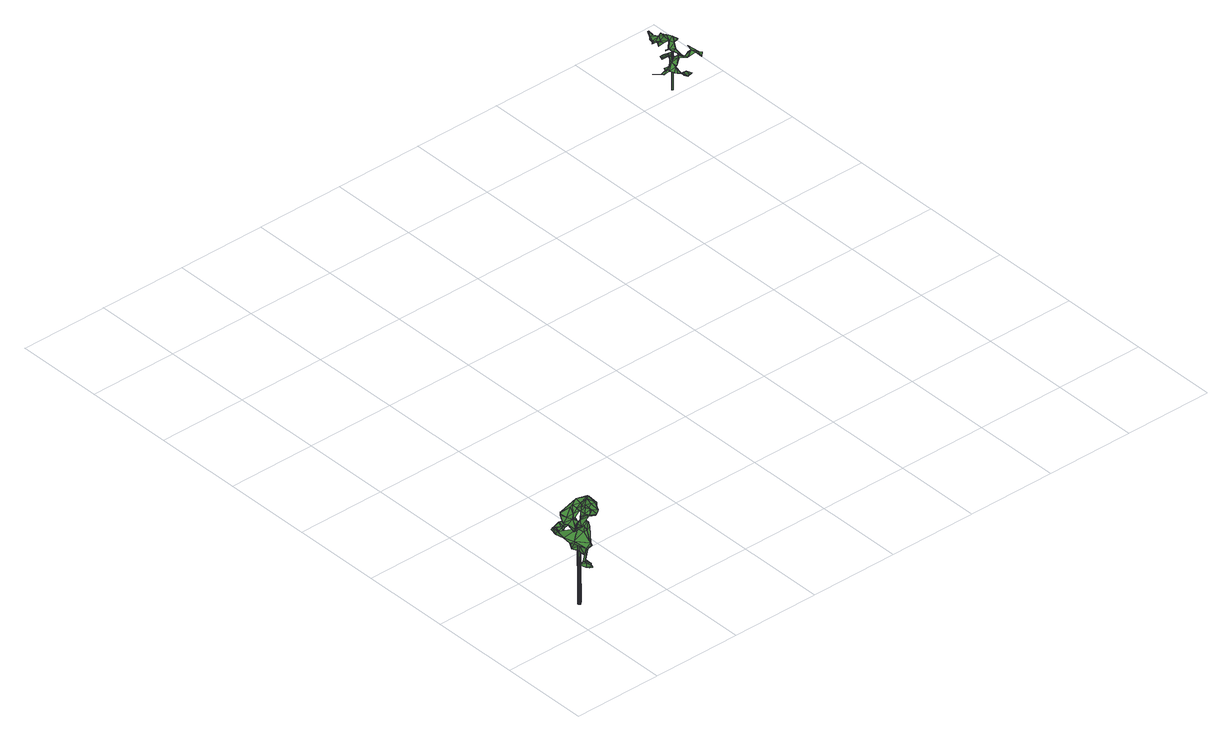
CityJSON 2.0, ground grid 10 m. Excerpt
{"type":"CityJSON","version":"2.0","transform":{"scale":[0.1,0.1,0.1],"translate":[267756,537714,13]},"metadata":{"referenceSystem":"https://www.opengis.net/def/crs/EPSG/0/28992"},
"CityObjects":{
"tree1":{"type":"SolitaryVegetationObject","attributes":{"gtid":326,"crown_width_m":4.38,"crown_median_z":22.57,"crown_r50_m":0.301,"crown_porosity":0.929,"trunk_H_m":9.12,"trunk_DBH_m":0.239,"trunk_radius_m":0.119,"trunk_base_height_m":13.45,"original_gtid":"366"},"geometry":[{"type":"MultiSurface","lod":"3","boundaries":[[[0,1,2]],[[3,4,5]],[[6,7,8]],[[9,10,11]],[[12,13,14]],[[15,16,17]],[[18,19,20]],[[0,21,22]],[[23,24,25]],[[26,25,27]],[[6,28,29]],[[30,31,32]],[[33,34,35]],[[36,37,31]],[[38,39,40]],[[41,42,43]],[[9,11,44]],[[34,33,45]],[[46,47,48]],[[46,49,47]],[[50,51,52]],[[53,54,17]],[[44,55,9]],[[56,57,58]],[[59,60,61]],[[62,63,64]],[[3,41,4]],[[65,66,67]],[[1,22,68]],[[17,16,53]],[[53,16,23]],[[7,6,69]],[[64,70,71]],[[72,15,73]],[[10,74,11]],[[2,68,55]],[[37,36,75]],[[76,77,7]],[[18,30,78]],[[55,68,79]],[[55,79,10]],[[41,80,42]],[[81,82,83]],[[84,85,1]],[[86,87,19]],[[69,6,29]],[[29,47,69]],[[55,0,2]],[[88,8,7]],[[58,27,89]],[[60,90,87]],[[60,87,86]],[[10,9,55]],[[89,27,91]],[[19,87,92]],[[18,93,94]],[[21,10,79]],[[21,79,95]],[[83,82,26]],[[96,26,82]],[[18,94,31]],[[70,97,71]],[[4,41,43]],[[7,77,88]],[[76,88,77]],[[98,13,88]],[[88,13,12]],[[98,14,13]],[[39,99,40]],[[36,94,100]],[[31,94,36]],[[30,18,31]],[[101,57,56]],[[52,102,61]],[[98,97,14]],[[103,15,104]],[[56,20,33]],[[65,67,40]],[[105,81,54]],[[49,69,47]],[[88,106,98]],[[45,33,107]],[[54,81,108]],[[50,54,108]],[[109,110,111]],[[40,67,112]],[[65,104,66]],[[77,98,106]],[[15,113,73]],[[114,111,102]],[[64,115,116]],[[85,116,115]],[[4,117,5]],[[14,106,12]],[[88,106,77]],[[33,20,107]],[[56,19,101]],[[84,116,85]],[[118,116,84]],[[77,97,70]],[[22,84,1]],[[22,1,0]],[[119,97,77]],[[98,77,97]],[[58,57,27]],[[120,121,84]],[[122,120,84]],[[123,120,122]],[[101,18,90]],[[42,111,124]],[[44,0,55]],[[45,125,34]],[[7,120,123]],[[69,120,7]],[[72,66,15]],[[126,46,61]],[[61,48,127]],[[61,127,38]],[[80,111,42]],[[92,60,99]],[[83,101,108]],[[18,20,93]],[[128,63,117]],[[103,60,78]],[[129,128,117]],[[4,129,117]],[[77,130,119]],[[130,77,70]],[[32,37,131]],[[106,88,12]],[[49,121,120]],[[93,107,20]],[[27,83,26]],[[30,32,23]],[[112,67,72]],[[35,34,48]],[[22,21,95]],[[132,102,133]],[[132,133,134]],[[60,103,104]],[[83,108,81]],[[72,134,66]],[[58,89,135]],[[135,93,20]],[[107,136,45]],[[46,137,117]],[[5,117,137]],[[35,48,47]],[[73,113,50]],[[92,127,34]],[[114,126,138]],[[64,139,70]],[[105,54,96]],[[62,118,140]],[[117,62,140]],[[141,137,142]],[[3,143,41]],[[101,83,27]],[[57,101,27]],[[52,144,145]],[[129,137,46]],[[146,59,51]],[[40,61,38]],[[109,111,80]],[[84,140,118]],[[146,51,108]],[[40,112,61]],[[31,37,32]],[[119,71,97]],[[100,89,75]],[[100,75,36]],[[15,147,16]],[[23,16,147]],[[139,64,63]],[[76,148,149]],[[126,150,148]],[[69,49,120]],[[149,148,8]],[[145,50,52]],[[145,151,50]],[[152,124,138]],[[152,138,129]],[[144,153,145]],[[145,153,133]],[[109,80,141]],[[61,46,48]],[[117,121,46]],[[81,105,82]],[[96,82,105]],[[33,35,19]],[[33,19,56]],[[64,116,118]],[[84,121,140]],[[62,64,118]],[[126,110,138]],[[109,141,110]],[[64,71,115]],[[152,143,142]],[[150,29,28]],[[154,115,130]],[[119,130,115]],[[119,115,71]],[[63,128,139]],[[85,115,154]],[[132,144,52]],[[6,149,28]],[[46,126,128]],[[46,128,129]],[[70,139,116]],[[110,102,111]],[[53,25,26]],[[53,96,54]],[[61,102,126]],[[141,142,110]],[[110,126,102]],[[43,80,143]],[[42,80,43]],[[129,110,142]],[[96,53,26]],[[85,154,95]],[[142,137,129]],[[70,116,130]],[[76,130,116]],[[58,135,56]],[[122,84,155]],[[122,155,123]],[[123,155,7]],[[100,135,89]],[[7,130,76]],[[37,75,89]],[[37,89,91]],[[91,27,25]],[[25,24,91]],[[23,25,53]],[[6,8,76]],[[149,6,76]],[[86,150,126]],[[24,131,91]],[[45,136,125]],[[107,20,136]],[[76,8,88]],[[46,121,49]],[[90,18,78]],[[90,78,60]],[[52,72,102]],[[66,72,67]],[[141,3,137]],[[152,142,42]],[[103,147,15]],[[43,143,4]],[[128,126,148]],[[28,8,148]],[[28,148,150]],[[132,153,144]],[[101,19,18]],[[124,152,42]],[[151,133,72]],[[136,19,125]],[[92,125,19]],[[125,92,34]],[[135,94,93]],[[66,104,15]],[[79,68,22]],[[146,60,59]],[[24,32,131]],[[32,24,23]],[[149,8,28]],[[48,34,127]],[[39,38,127]],[[132,134,153]],[[50,113,54]],[[73,151,72]],[[50,151,73]],[[52,102,132]],[[72,133,134]],[[142,80,42]],[[41,143,80]],[[1,85,22]],[[133,153,134]],[[79,22,95]],[[78,30,147]],[[78,147,103]],[[114,124,111]],[[23,147,30]],[[101,90,146]],[[108,101,146]],[[77,106,97]],[[17,54,113]],[[17,113,15]],[[129,4,152]],[[92,99,39]],[[117,140,121]],[[135,20,56]],[[131,37,91]],[[95,22,85]],[[68,2,1]],[[130,155,154]],[[22,155,84]],[[154,155,95]],[[22,95,155]],[[130,7,155]],[[86,52,61]],[[86,126,52]],[[124,114,138]],[[39,127,92]],[[61,112,72]],[[126,102,52]],[[114,102,126]],[[128,148,139]],[[14,97,106]],[[108,51,50]],[[60,104,99]],[[65,99,104]],[[40,99,65]],[[44,74,0]],[[0,74,21]],[[10,21,74]],[[150,156,29]],[[86,29,156]],[[86,156,150]],[[146,90,60]],[[61,60,86]],[[133,151,145]],[[11,74,44]],[[52,51,72]],[[61,72,51]],[[61,51,59]],[[92,87,60]],[[4,143,152]],[[86,47,29]],[[19,47,86]],[[62,117,63]],[[135,100,94]],[[148,76,139]],[[19,136,20]],[[141,80,142]],[[143,3,142]],[[142,3,141]],[[129,138,110]],[[35,47,19]],[[76,116,139]],[[72,133,102]],[[137,3,5]],[[157,158,159]],[[157,159,160]],[[158,161,162]],[[158,162,159]],[[162,161,163]],[[162,163,159]],[[159,163,164]],[[159,164,160]],[[163,161,165]],[[163,165,164]],[[165,161,166]],[[165,166,164]],[[164,166,167]],[[164,167,160]],[[166,161,167]],[[161,168,167]],[[167,168,169]],[[167,169,160]],[[168,161,170]],[[168,170,169]],[[170,161,171]],[[170,171,169]],[[169,171,172]],[[169,172,160]],[[171,161,173]],[[171,173,172]],[[172,173,174]],[[172,174,160]],[[173,161,175]],[[173,175,174]],[[174,175,176]],[[174,176,160]],[[175,161,177]],[[175,177,176]],[[177,161,178]],[[177,178,176]],[[176,178,157]],[[176,157,160]],[[178,161,158]],[[178,158,157]]]}]},
"tree2":{"type":"SolitaryVegetationObject","attributes":{"gtid":497,"crown_width_m":4.03,"crown_median_z":17.94,"crown_r50_m":0.21,"crown_porosity":0.947,"trunk_H_m":4.46,"trunk_DBH_m":0.132,"trunk_radius_m":0.0659,"trunk_base_height_m":13.48,"original_gtid":"566"},"geometry":[{"type":"MultiSurface","lod":"3","boundaries":[[[179,180,181]],[[182,183,184]],[[185,186,187]],[[188,189,190]],[[191,192,193]],[[194,195,196]],[[197,198,199]],[[200,201,198]],[[202,203,204]],[[205,206,207]],[[208,181,196]],[[209,196,181]],[[183,184,210]],[[211,212,213]],[[196,209,194]],[[202,214,193]],[[215,193,216]],[[191,193,215]],[[213,212,217]],[[201,218,185]],[[219,220,221]],[[222,213,223]],[[194,209,181]],[[224,225,226]],[[198,227,199]],[[228,229,230]],[[231,232,233]],[[215,216,234]],[[224,219,225]],[[235,190,236]],[[189,236,190]],[[237,238,228]],[[220,239,219]],[[240,223,241]],[[240,241,242]],[[200,198,197]],[[185,198,201]],[[243,231,233]],[[211,244,212]],[[244,183,212]],[[216,204,234]],[[245,246,247]],[[248,249,250]],[[246,245,251]],[[252,253,254]],[[255,239,248]],[[228,256,257]],[[258,259,245]],[[247,246,189]],[[260,182,261]],[[248,250,180]],[[216,193,214]],[[258,245,247]],[[251,189,246]],[[183,262,212]],[[244,184,183]],[[225,219,239]],[[263,208,250]],[[191,215,192]],[[211,242,244]],[[264,230,265]],[[199,227,197]],[[186,266,187]],[[249,253,252]],[[234,203,267]],[[268,267,203]],[[189,251,236]],[[198,185,227]],[[269,268,256]],[[239,255,254]],[[270,254,255]],[[271,197,227]],[[271,227,185]],[[222,223,272]],[[182,262,183]],[[273,264,211]],[[219,274,224]],[[273,211,213]],[[201,200,275]],[[276,277,278]],[[233,232,279]],[[228,269,256]],[[274,219,280]],[[281,194,181]],[[282,237,206]],[[206,237,283]],[[241,261,182]],[[241,182,244]],[[242,205,284]],[[281,195,194]],[[285,240,284]],[[213,217,235]],[[272,273,222]],[[195,281,250]],[[259,258,236]],[[236,251,259]],[[248,221,249]],[[264,237,230]],[[228,230,237]],[[203,257,268]],[[281,181,180]],[[286,287,226]],[[281,180,250]],[[264,273,237]],[[186,285,266]],[[244,182,184]],[[288,282,265]],[[273,213,222]],[[289,224,226]],[[290,277,179]],[[228,257,229]],[[268,257,256]],[[266,285,284]],[[250,208,195]],[[278,277,263]],[[195,208,196]],[[186,218,285]],[[238,230,229]],[[215,291,292]],[[234,291,215]],[[267,291,234]],[[211,205,242]],[[264,282,205]],[[205,282,206]],[[225,239,254]],[[248,180,255]],[[179,277,276]],[[278,263,250]],[[276,278,252]],[[249,252,278]],[[223,240,283]],[[264,265,282]],[[211,264,205]],[[229,230,232]],[[230,238,282]],[[185,218,186]],[[275,285,218]],[[283,207,206]],[[275,218,201]],[[280,224,274]],[[276,180,179]],[[266,284,207]],[[260,241,223]],[[278,250,293]],[[233,231,288]],[[192,202,193]],[[203,234,204]],[[214,202,204]],[[214,204,216]],[[278,293,249]],[[272,223,283]],[[228,238,269]],[[242,284,240]],[[275,240,285]],[[233,279,226]],[[231,243,289]],[[225,243,226]],[[286,226,243]],[[288,224,289]],[[233,226,243]],[[287,243,226]],[[237,273,272]],[[289,226,279]],[[245,259,251]],[[260,223,294]],[[205,207,284]],[[238,229,292]],[[242,241,244]],[[217,190,235]],[[190,217,188]],[[221,248,220]],[[250,249,293]],[[224,231,289]],[[288,231,224]],[[243,287,286]],[[237,282,238]],[[207,283,240]],[[268,292,267]],[[269,292,268]],[[238,292,269]],[[229,202,292]],[[192,292,202]],[[187,266,207]],[[225,254,253]],[[295,292,215]],[[192,215,292]],[[237,272,283]],[[223,213,217]],[[292,291,267]],[[207,275,187]],[[207,240,275]],[[243,225,253]],[[224,289,253]],[[289,243,253]],[[252,180,276]],[[254,180,252]],[[254,270,180]],[[255,180,270]],[[265,230,282]],[[189,188,247]],[[247,236,258]],[[188,236,247]],[[181,208,263]],[[179,263,290]],[[181,263,179]],[[275,200,271]],[[294,262,260]],[[260,262,182]],[[212,262,217]],[[262,223,217]],[[261,241,260]],[[262,294,223]],[[213,188,217]],[[187,271,185]],[[197,271,200]],[[275,271,187]],[[231,289,232]],[[288,289,231]],[[239,220,248]],[[220,249,221]],[[253,249,220]],[[219,253,220]],[[253,219,224]],[[236,188,235]],[[213,235,188]],[[263,277,290]],[[202,257,203]],[[229,257,202]],[[224,280,219]],[[279,232,289]],[[296,297,298]],[[298,297,299]],[[297,300,299]],[[299,300,301]],[[300,297,302]],[[300,302,301]],[[301,302,303]],[[301,303,299]],[[302,297,296]],[[302,296,303]],[[303,296,298]],[[303,298,299]]]}]}
},
"vertices":[
[11,15,70],[12,20,68],[7,19,67],[1,52,96],[4,51,87],[2,46,94],[30,31,95],[26,25,81],[36,42,93],[9,7,69],[13,9,67],[11,5,70],[38,48,70],[34,50,61],[31,49,67],[24,44,124],[29,35,128],[32,37,127],[14,26,123],[14,27,110],[10,22,117],[16,13,68],[15,21,67],[27,32,129],[29,28,124],[33,27,124],[35,27,123],[27,18,118],[30,32,95],[28,31,102],[18,29,126],[16,22,129],[19,25,129],[10,21,110],[6,25,106],[10,25,106],[17,15,130],[19,16,128],[6,38,105],[2,38,108],[7,48,110],[7,61,86],[12,59,89],[8,61,86],[10,5,72],[6,22,110],[18,35,96],[22,30,100],[9,30,99],[23,32,91],[26,42,110],[25,42,110],[23,50,101],[33,36,127],[31,38,119],[8,11,68],[20,21,117],[26,18,117],[23,17,119],[21,43,114],[14,37,114],[13,42,106],[9,36,83],[13,36,81],[13,38,73],[8,49,111],[11,51,111],[10,51,111],[10,18,66],[26,30,93],[20,40,72],[22,39,66],[16,50,109],[21,44,114],[14,12,68],[19,15,128],[26,31,82],[31,39,67],[18,36,119],[14,15,67],[10,60,89],[39,35,116],[37,31,120],[33,29,117],[20,25,77],[19,26,69],[18,35,104],[12,34,111],[38,48,69],[24,14,122],[19,33,118],[28,17,123],[11,34,111],[11,22,120],[12,17,126],[18,23,66],[37,32,120],[27,44,67],[33,48,60],[10,42,109],[14,13,126],[21,25,117],[19,50,99],[17,41,121],[16,43,118],[40,35,116],[35,45,68],[5,20,116],[29,35,116],[13,53,91],[14,52,92],[14,58,93],[12,47,109],[24,43,122],[17,51,90],[19,34,70],[19,34,76],[7,43,86],[12,33,82],[29,36,66],[25,25,81],[12,33,85],[24,22,80],[25,22,80],[17,54,88],[6,24,110],[20,45,96],[6,36,106],[19,36,94],[8,47,88],[24,33,73],[21,24,123],[24,56,102],[21,55,105],[20,57,106],[15,19,122],[6,23,114],[3,46,94],[16,51,90],[15,36,80],[12,32,85],[4,50,95],[7,50,90],[4,51,88],[29,58,100],[29,57,101],[24,37,117],[23,36,123],[25,39,90],[26,38,90],[21,37,95],[23,52,104],[13,52,91],[24,55,103],[21,26,69],[21,24,76],[23,31,100],[21,36,96],[24,38,5],[21,37,96],[20,36,96],[22,38,4],[23,38,5],[23,39,5],[20,37,96],[22,39,5],[22,39,4],[19,37,96],[21,38,4],[19,36,96],[21,37,4],[22,37,4],[19,35,96],[22,36,4],[20,35,96],[23,36,4],[21,35,96],[23,37,5],[24,37,5],
[628,619,63],[634,618,67],[630,626,63],[637,612,28],[631,606,29],[630,609,29],[647,625,35],[650,619,39],[653,619,34],[645,598,29],[648,597,25],[645,597,29],[657,581,57],[657,587,54],[658,583,50],[633,631,66],[636,629,62],[634,631,63],[650,629,30],[646,629,31],[648,629,31],[645,625,30],[645,625,31],[657,590,52],[659,593,50],[660,590,49],[645,610,40],[648,609,40],[649,613,39],[630,626,60],[632,631,66],[623,614,29],[640,606,39],[636,604,32],[642,602,35],[660,588,49],[658,587,54],[660,587,49],[639,601,30],[646,621,36],[649,615,61],[646,618,62],[647,621,60],[643,603,36],[642,609,33],[645,608,59],[641,610,62],[636,605,57],[648,627,32],[650,597,46],[649,593,48],[648,597,46],[643,604,53],[642,594,54],[639,603,54],[660,590,50],[641,598,30],[644,594,30],[647,603,43],[650,598,46],[643,617,65],[644,613,38],[641,609,33],[641,609,39],[636,606,57],[636,606,33],[648,589,31],[652,590,30],[649,595,31],[642,621,62],[639,616,57],[635,622,59],[647,590,28],[636,618,60],[641,611,62],[637,613,68],[636,617,69],[657,600,48],[656,594,52],[645,593,30],[646,589,30],[641,611,28],[638,614,29],[638,608,29],[629,621,60],[646,603,43],[646,603,47],[650,616,39],[659,594,50],[658,598,50],[656,600,48],[634,615,72],[649,625,32],[646,606,39],[643,602,36],[653,612,57],[647,619,36],[631,619,61],[627,619,60],[635,619,59],[640,603,54],[653,612,58],[634,627,63],[647,603,47],[650,609,38],[645,614,40],[646,618,39],[631,604,59],[631,604,58],[644,604,52],[643,604,55],[627,619,61],[658,590,52],[655,594,53],[638,622,50],[645,610,28],[653,597,58],[643,608,5],[642,608,5],[644,609,49],[643,609,49],[642,607,5],[643,608,49],[643,607,5],[644,608,49]
]}
